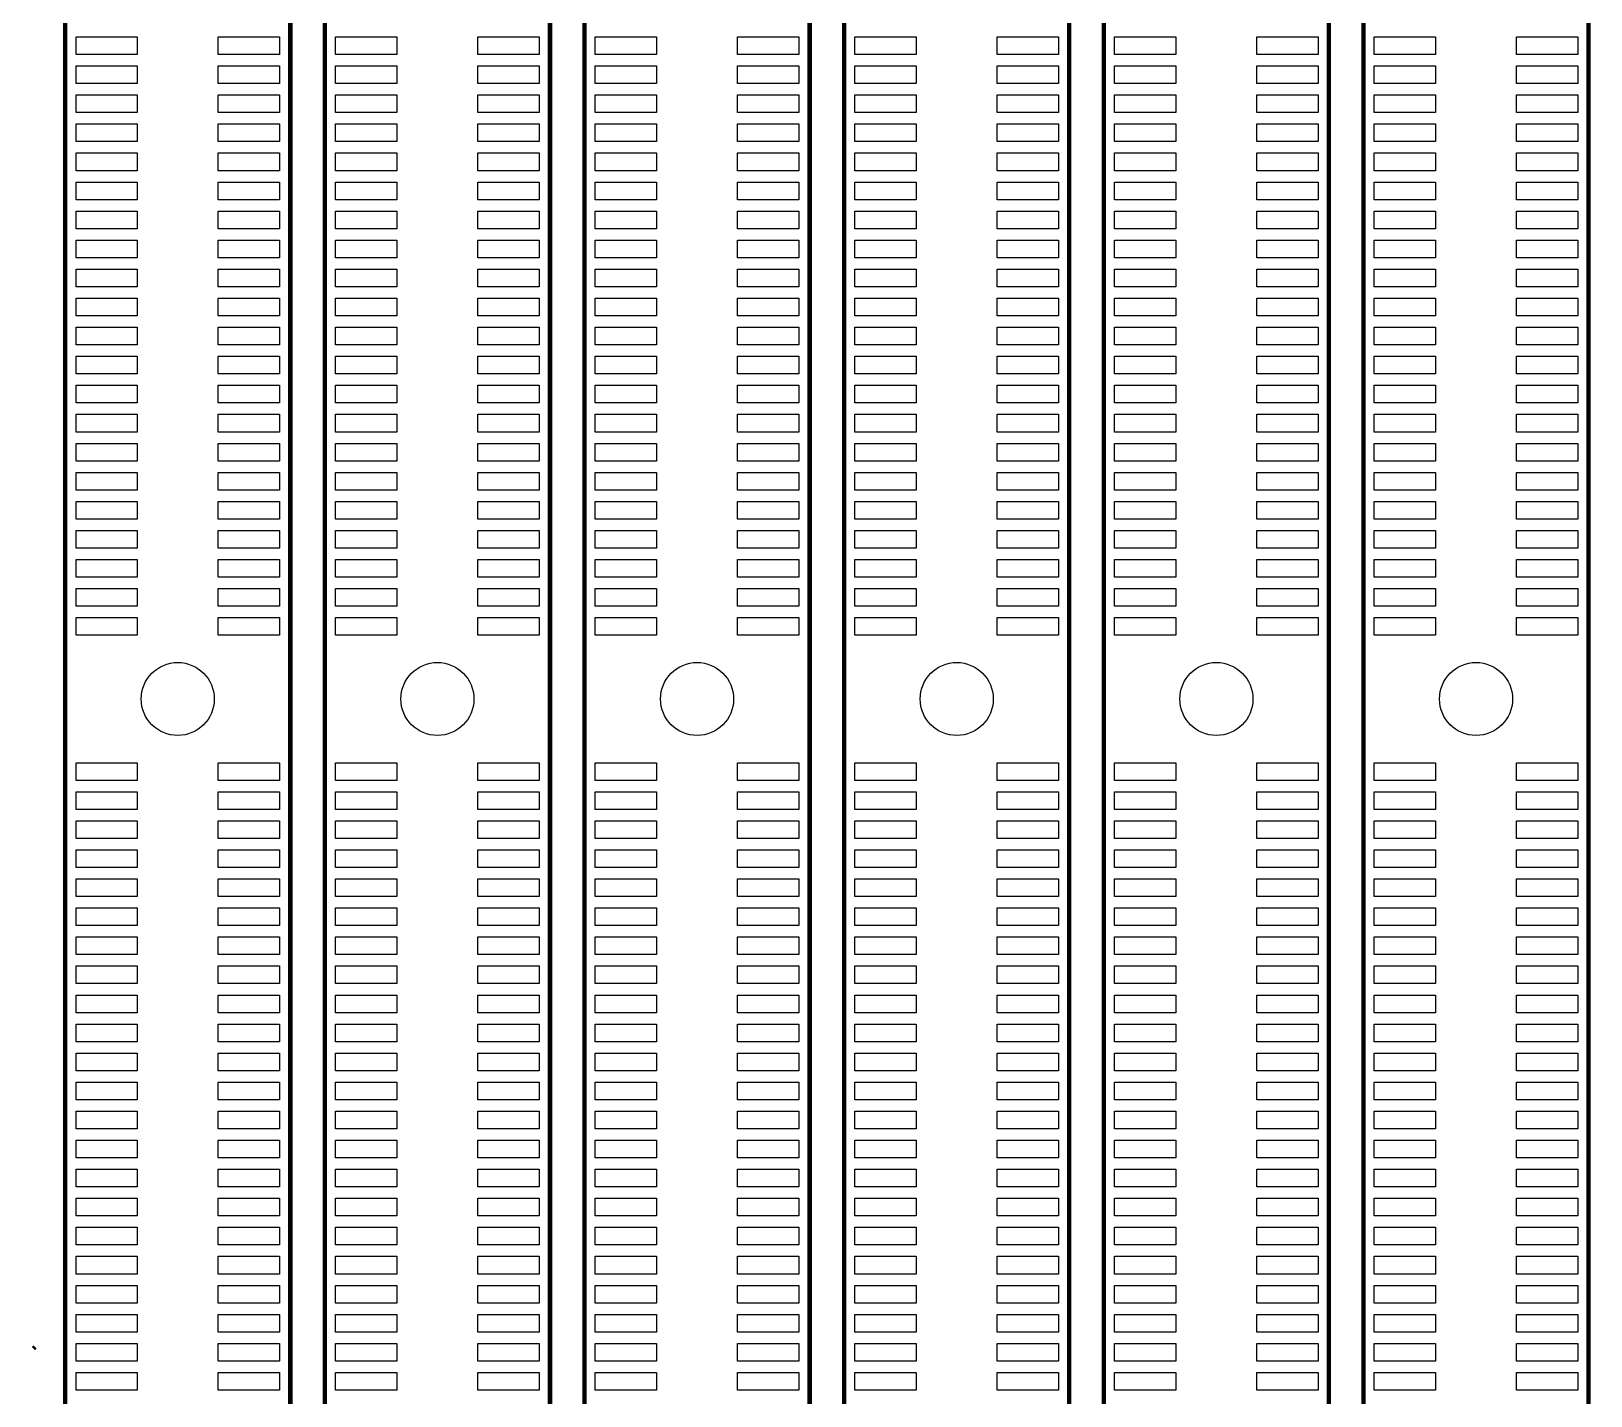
# Model space of a CAD drawing. Extents: x 0 to 344, y -1 to 330.
# Drawn here: x 73.1 to 126.8, y 203.4 to 250.4 of the extents above; entities that cross this region are included whole.
import ezdxf

# ---------------------------------------------------------------- set-up
doc = ezdxf.new("R2010")
doc.units = 0
for name, color, linetype in [('BOARD_GEOMETRY_SILKSCREEN_TOP', 1, 'CONTINUOUS'), ('PACKAGE_GEOMETRY_SILKSCREEN_TOP', 3, 'CONTINUOUS'), ('PIN_TOP', 4, 'CONTINUOUS')]:
    doc.layers.add(name, color=color, linetype=linetype)

msp = doc.modelspace()

# ---------------------------------------------------------------- linework, layer by layer
at = {"layer": 'BOARD_GEOMETRY_SILKSCREEN_TOP', "const_width": 0.1524}
msp.add_lwpolyline([(73.2536, 205.067408), (73.19518, 205.008988)], dxfattribs=at)
at = {"layer": 'PACKAGE_GEOMETRY_SILKSCREEN_TOP', "const_width": 0.1524}
for points in [[(74.330052, 321.878198), (74.290682, 321.878198), (74.290682, 156.878274)], [(83.23072, 156.878274), (90.980768, 156.878274), (90.980768, 321.878198), (86.811104, 321.878198)], [(92.200984, 321.878198), (92.170758, 321.878198), (92.170758, 156.878274)], [(126.74092, 165.243002), (126.74092, 321.878198), (118.990872, 321.878198), (118.990872, 317.655194)], [(101.110796, 317.92545), (101.110796, 156.878274)], [(74.290682, 156.878274), (82.04073, 156.878274), (82.04073, 317.416688)], [(101.110796, 156.878274), (108.860844, 156.878274), (108.860844, 314.745624)], [(110.050834, 315.127132), (110.050834, 156.878274)], [(83.23072, 313.060334), (83.23072, 156.878274)], [(92.170758, 156.878274), (99.920806, 156.878274), (99.920806, 313.42584)], [(117.800882, 165.314884), (117.800882, 313.203336)], [(118.990872, 313.251088), (118.990872, 165.322758)]]:
    msp.add_lwpolyline(points, dxfattribs=at)
at = {"layer": 'PIN_TOP'}
for points in [[(76.769976, 249.573542), (74.661776, 249.573542), (74.661776, 250.183142), (76.769976, 250.183142)], [(81.66989, 249.573542), (79.56169, 249.573542), (79.56169, 250.183142), (81.66989, 250.183142)], [(85.710014, 249.573542), (83.601814, 249.573542), (83.601814, 250.183142), (85.710014, 250.183142)], [(90.609928, 249.573542), (88.501728, 249.573542), (88.501728, 250.183142), (90.609928, 250.183142)], [(94.650052, 249.573542), (92.541852, 249.573542), (92.541852, 250.183142), (94.650052, 250.183142)], [(99.549966, 249.573542), (97.441766, 249.573542), (97.441766, 250.183142), (99.549966, 250.183142)], [(103.59009, 249.573542), (101.48189, 249.573542), (101.48189, 250.183142), (103.59009, 250.183142)], [(108.490004, 249.573542), (106.381804, 249.573542), (106.381804, 250.183142), (108.490004, 250.183142)], [(112.530128, 249.573542), (110.421928, 249.573542), (110.421928, 250.183142), (112.530128, 250.183142)], [(117.430042, 249.573542), (115.321842, 249.573542), (115.321842, 250.183142), (117.430042, 250.183142)], [(121.470166, 249.573542), (119.361966, 249.573542), (119.361966, 250.183142), (121.470166, 250.183142)], [(126.37008, 249.573542), (124.26188, 249.573542), (124.26188, 250.183142), (126.37008, 250.183142)], [(76.769976, 248.573544), (74.661776, 248.573544), (74.661776, 249.183144), (76.769976, 249.183144)], [(81.66989, 248.573544), (79.56169, 248.573544), (79.56169, 249.183144), (81.66989, 249.183144)], [(85.710014, 248.573544), (83.601814, 248.573544), (83.601814, 249.183144), (85.710014, 249.183144)], [(90.609928, 248.573544), (88.501728, 248.573544), (88.501728, 249.183144), (90.609928, 249.183144)], [(94.650052, 248.573544), (92.541852, 248.573544), (92.541852, 249.183144), (94.650052, 249.183144)], [(99.549966, 248.573544), (97.441766, 248.573544), (97.441766, 249.183144), (99.549966, 249.183144)], [(103.59009, 248.573544), (101.48189, 248.573544), (101.48189, 249.183144), (103.59009, 249.183144)], [(108.490004, 248.573544), (106.381804, 248.573544), (106.381804, 249.183144), (108.490004, 249.183144)], [(112.530128, 248.573544), (110.421928, 248.573544), (110.421928, 249.183144), (112.530128, 249.183144)], [(117.430042, 248.573544), (115.321842, 248.573544), (115.321842, 249.183144), (117.430042, 249.183144)], [(121.470166, 248.573544), (119.361966, 248.573544), (119.361966, 249.183144), (121.470166, 249.183144)], [(126.37008, 248.573544), (124.26188, 248.573544), (124.26188, 249.183144), (126.37008, 249.183144)], [(76.769976, 247.573546), (74.661776, 247.573546), (74.661776, 248.183146), (76.769976, 248.183146)], [(81.66989, 247.573546), (79.56169, 247.573546), (79.56169, 248.183146), (81.66989, 248.183146)], [(85.710014, 247.573546), (83.601814, 247.573546), (83.601814, 248.183146), (85.710014, 248.183146)], [(90.609928, 247.573546), (88.501728, 247.573546), (88.501728, 248.183146), (90.609928, 248.183146)], [(94.650052, 247.573546), (92.541852, 247.573546), (92.541852, 248.183146), (94.650052, 248.183146)], [(99.549966, 247.573546), (97.441766, 247.573546), (97.441766, 248.183146), (99.549966, 248.183146)], [(103.59009, 247.573546), (101.48189, 247.573546), (101.48189, 248.183146), (103.59009, 248.183146)], [(108.490004, 247.573546), (106.381804, 247.573546), (106.381804, 248.183146), (108.490004, 248.183146)], [(112.530128, 247.573546), (110.421928, 247.573546), (110.421928, 248.183146), (112.530128, 248.183146)], [(117.430042, 247.573546), (115.321842, 247.573546), (115.321842, 248.183146), (117.430042, 248.183146)], [(121.470166, 247.573546), (119.361966, 247.573546), (119.361966, 248.183146), (121.470166, 248.183146)], [(126.37008, 247.573546), (124.26188, 247.573546), (124.26188, 248.183146), (126.37008, 248.183146)], [(76.769976, 246.573548), (74.661776, 246.573548), (74.661776, 247.183148), (76.769976, 247.183148)], [(81.66989, 246.573548), (79.56169, 246.573548), (79.56169, 247.183148), (81.66989, 247.183148)], [(85.710014, 246.573548), (83.601814, 246.573548), (83.601814, 247.183148), (85.710014, 247.183148)], [(90.609928, 246.573548), (88.501728, 246.573548), (88.501728, 247.183148), (90.609928, 247.183148)], [(94.650052, 246.573548), (92.541852, 246.573548), (92.541852, 247.183148), (94.650052, 247.183148)], [(99.549966, 246.573548), (97.441766, 246.573548), (97.441766, 247.183148), (99.549966, 247.183148)], [(103.59009, 246.573548), (101.48189, 246.573548), (101.48189, 247.183148), (103.59009, 247.183148)], [(108.490004, 246.573548), (106.381804, 246.573548), (106.381804, 247.183148), (108.490004, 247.183148)], [(112.530128, 246.573548), (110.421928, 246.573548), (110.421928, 247.183148), (112.530128, 247.183148)], [(117.430042, 246.573548), (115.321842, 246.573548), (115.321842, 247.183148), (117.430042, 247.183148)], [(121.470166, 246.573548), (119.361966, 246.573548), (119.361966, 247.183148), (121.470166, 247.183148)], [(126.37008, 246.573548), (124.26188, 246.573548), (124.26188, 247.183148), (126.37008, 247.183148)], [(76.769976, 245.57355), (74.661776, 245.57355), (74.661776, 246.18315), (76.769976, 246.18315)], [(81.66989, 245.57355), (79.56169, 245.57355), (79.56169, 246.18315), (81.66989, 246.18315)], [(85.710014, 245.57355), (83.601814, 245.57355), (83.601814, 246.18315), (85.710014, 246.18315)], [(90.609928, 245.57355), (88.501728, 245.57355), (88.501728, 246.18315), (90.609928, 246.18315)], [(94.650052, 245.57355), (92.541852, 245.57355), (92.541852, 246.18315), (94.650052, 246.18315)], [(99.549966, 245.57355), (97.441766, 245.57355), (97.441766, 246.18315), (99.549966, 246.18315)], [(103.59009, 245.57355), (101.48189, 245.57355), (101.48189, 246.18315), (103.59009, 246.18315)], [(108.490004, 245.57355), (106.381804, 245.57355), (106.381804, 246.18315), (108.490004, 246.18315)], [(112.530128, 245.57355), (110.421928, 245.57355), (110.421928, 246.18315), (112.530128, 246.18315)], [(117.430042, 245.57355), (115.321842, 245.57355), (115.321842, 246.18315), (117.430042, 246.18315)], [(121.470166, 245.57355), (119.361966, 245.57355), (119.361966, 246.18315), (121.470166, 246.18315)], [(126.37008, 245.57355), (124.26188, 245.57355), (124.26188, 246.18315), (126.37008, 246.18315)], [(76.769976, 244.573298), (74.661776, 244.573298), (74.661776, 245.182898), (76.769976, 245.182898)], [(81.66989, 244.573298), (79.56169, 244.573298), (79.56169, 245.182898), (81.66989, 245.182898)], [(85.710014, 244.573298), (83.601814, 244.573298), (83.601814, 245.182898), (85.710014, 245.182898)], [(90.609928, 244.573298), (88.501728, 244.573298), (88.501728, 245.182898), (90.609928, 245.182898)], [(94.650052, 244.573298), (92.541852, 244.573298), (92.541852, 245.182898), (94.650052, 245.182898)], [(99.549966, 244.573298), (97.441766, 244.573298), (97.441766, 245.182898), (99.549966, 245.182898)], [(103.59009, 244.573298), (101.48189, 244.573298), (101.48189, 245.182898), (103.59009, 245.182898)], [(108.490004, 244.573298), (106.381804, 244.573298), (106.381804, 245.182898), (108.490004, 245.182898)], [(112.530128, 244.573298), (110.421928, 244.573298), (110.421928, 245.182898), (112.530128, 245.182898)], [(117.430042, 244.573298), (115.321842, 244.573298), (115.321842, 245.182898), (117.430042, 245.182898)], [(121.470166, 244.573298), (119.361966, 244.573298), (119.361966, 245.182898), (121.470166, 245.182898)], [(126.37008, 244.573298), (124.26188, 244.573298), (124.26188, 245.182898), (126.37008, 245.182898)], [(76.769976, 243.5733), (74.661776, 243.5733), (74.661776, 244.1829), (76.769976, 244.1829)], [(81.66989, 243.5733), (79.56169, 243.5733), (79.56169, 244.1829), (81.66989, 244.1829)], [(85.710014, 243.5733), (83.601814, 243.5733), (83.601814, 244.1829), (85.710014, 244.1829)], [(90.609928, 243.5733), (88.501728, 243.5733), (88.501728, 244.1829), (90.609928, 244.1829)], [(94.650052, 243.5733), (92.541852, 243.5733), (92.541852, 244.1829), (94.650052, 244.1829)], [(99.549966, 243.5733), (97.441766, 243.5733), (97.441766, 244.1829), (99.549966, 244.1829)], [(103.59009, 243.5733), (101.48189, 243.5733), (101.48189, 244.1829), (103.59009, 244.1829)], [(108.490004, 243.5733), (106.381804, 243.5733), (106.381804, 244.1829), (108.490004, 244.1829)], [(112.530128, 243.5733), (110.421928, 243.5733), (110.421928, 244.1829), (112.530128, 244.1829)], [(117.430042, 243.5733), (115.321842, 243.5733), (115.321842, 244.1829), (117.430042, 244.1829)], [(121.470166, 243.5733), (119.361966, 243.5733), (119.361966, 244.1829), (121.470166, 244.1829)], [(126.37008, 243.5733), (124.26188, 243.5733), (124.26188, 244.1829), (126.37008, 244.1829)], [(76.769976, 242.573302), (74.661776, 242.573302), (74.661776, 243.182902), (76.769976, 243.182902)], [(81.66989, 242.573302), (79.56169, 242.573302), (79.56169, 243.182902), (81.66989, 243.182902)], [(85.710014, 242.573302), (83.601814, 242.573302), (83.601814, 243.182902), (85.710014, 243.182902)], [(90.609928, 242.573302), (88.501728, 242.573302), (88.501728, 243.182902), (90.609928, 243.182902)], [(94.650052, 242.573302), (92.541852, 242.573302), (92.541852, 243.182902), (94.650052, 243.182902)], [(99.549966, 242.573302), (97.441766, 242.573302), (97.441766, 243.182902), (99.549966, 243.182902)], [(103.59009, 242.573302), (101.48189, 242.573302), (101.48189, 243.182902), (103.59009, 243.182902)], [(108.490004, 242.573302), (106.381804, 242.573302), (106.381804, 243.182902), (108.490004, 243.182902)], [(112.530128, 242.573302), (110.421928, 242.573302), (110.421928, 243.182902), (112.530128, 243.182902)], [(117.430042, 242.573302), (115.321842, 242.573302), (115.321842, 243.182902), (117.430042, 243.182902)], [(121.470166, 242.573302), (119.361966, 242.573302), (119.361966, 243.182902), (121.470166, 243.182902)], [(126.37008, 242.573302), (124.26188, 242.573302), (124.26188, 243.182902), (126.37008, 243.182902)], [(76.769976, 241.573304), (74.661776, 241.573304), (74.661776, 242.182904), (76.769976, 242.182904)], [(81.66989, 241.573304), (79.56169, 241.573304), (79.56169, 242.182904), (81.66989, 242.182904)], [(85.710014, 241.573304), (83.601814, 241.573304), (83.601814, 242.182904), (85.710014, 242.182904)], [(90.609928, 241.573304), (88.501728, 241.573304), (88.501728, 242.182904), (90.609928, 242.182904)], [(94.650052, 241.573304), (92.541852, 241.573304), (92.541852, 242.182904), (94.650052, 242.182904)], [(99.549966, 241.573304), (97.441766, 241.573304), (97.441766, 242.182904), (99.549966, 242.182904)], [(103.59009, 241.573304), (101.48189, 241.573304), (101.48189, 242.182904), (103.59009, 242.182904)], [(108.490004, 241.573304), (106.381804, 241.573304), (106.381804, 242.182904), (108.490004, 242.182904)], [(112.530128, 241.573304), (110.421928, 241.573304), (110.421928, 242.182904), (112.530128, 242.182904)], [(117.430042, 241.573304), (115.321842, 241.573304), (115.321842, 242.182904), (117.430042, 242.182904)], [(121.470166, 241.573304), (119.361966, 241.573304), (119.361966, 242.182904), (121.470166, 242.182904)], [(126.37008, 241.573304), (124.26188, 241.573304), (124.26188, 242.182904), (126.37008, 242.182904)], [(76.769976, 240.573306), (74.661776, 240.573306), (74.661776, 241.182906), (76.769976, 241.182906)], [(81.66989, 240.573306), (79.56169, 240.573306), (79.56169, 241.182906), (81.66989, 241.182906)], [(85.710014, 240.573306), (83.601814, 240.573306), (83.601814, 241.182906), (85.710014, 241.182906)], [(90.609928, 240.573306), (88.501728, 240.573306), (88.501728, 241.182906), (90.609928, 241.182906)], [(94.650052, 240.573306), (92.541852, 240.573306), (92.541852, 241.182906), (94.650052, 241.182906)], [(99.549966, 240.573306), (97.441766, 240.573306), (97.441766, 241.182906), (99.549966, 241.182906)], [(103.59009, 240.573306), (101.48189, 240.573306), (101.48189, 241.182906), (103.59009, 241.182906)], [(108.490004, 240.573306), (106.381804, 240.573306), (106.381804, 241.182906), (108.490004, 241.182906)], [(112.530128, 240.573306), (110.421928, 240.573306), (110.421928, 241.182906), (112.530128, 241.182906)], [(117.430042, 240.573306), (115.321842, 240.573306), (115.321842, 241.182906), (117.430042, 241.182906)], [(121.470166, 240.573306), (119.361966, 240.573306), (119.361966, 241.182906), (121.470166, 241.182906)], [(126.37008, 240.573306), (124.26188, 240.573306), (124.26188, 241.182906), (126.37008, 241.182906)], [(76.769976, 239.573308), (74.661776, 239.573308), (74.661776, 240.182908), (76.769976, 240.182908)], [(81.66989, 239.573308), (79.56169, 239.573308), (79.56169, 240.182908), (81.66989, 240.182908)], [(85.710014, 239.573308), (83.601814, 239.573308), (83.601814, 240.182908), (85.710014, 240.182908)], [(90.609928, 239.573308), (88.501728, 239.573308), (88.501728, 240.182908), (90.609928, 240.182908)], [(94.650052, 239.573308), (92.541852, 239.573308), (92.541852, 240.182908), (94.650052, 240.182908)], [(99.549966, 239.573308), (97.441766, 239.573308), (97.441766, 240.182908), (99.549966, 240.182908)], [(103.59009, 239.573308), (101.48189, 239.573308), (101.48189, 240.182908), (103.59009, 240.182908)], [(108.490004, 239.573308), (106.381804, 239.573308), (106.381804, 240.182908), (108.490004, 240.182908)], [(112.530128, 239.573308), (110.421928, 239.573308), (110.421928, 240.182908), (112.530128, 240.182908)], [(117.430042, 239.573308), (115.321842, 239.573308), (115.321842, 240.182908), (117.430042, 240.182908)], [(121.470166, 239.573308), (119.361966, 239.573308), (119.361966, 240.182908), (121.470166, 240.182908)], [(126.37008, 239.573308), (124.26188, 239.573308), (124.26188, 240.182908), (126.37008, 240.182908)], [(76.769976, 238.57331), (74.661776, 238.57331), (74.661776, 239.18291), (76.769976, 239.18291)], [(81.66989, 238.57331), (79.56169, 238.57331), (79.56169, 239.18291), (81.66989, 239.18291)], [(85.710014, 238.57331), (83.601814, 238.57331), (83.601814, 239.18291), (85.710014, 239.18291)], [(90.609928, 238.57331), (88.501728, 238.57331), (88.501728, 239.18291), (90.609928, 239.18291)], [(94.650052, 238.57331), (92.541852, 238.57331), (92.541852, 239.18291), (94.650052, 239.18291)], [(99.549966, 238.57331), (97.441766, 238.57331), (97.441766, 239.18291), (99.549966, 239.18291)], [(103.59009, 238.57331), (101.48189, 238.57331), (101.48189, 239.18291), (103.59009, 239.18291)], [(108.490004, 238.57331), (106.381804, 238.57331), (106.381804, 239.18291), (108.490004, 239.18291)], [(112.530128, 238.57331), (110.421928, 238.57331), (110.421928, 239.18291), (112.530128, 239.18291)], [(117.430042, 238.57331), (115.321842, 238.57331), (115.321842, 239.18291), (117.430042, 239.18291)], [(121.470166, 238.57331), (119.361966, 238.57331), (119.361966, 239.18291), (121.470166, 239.18291)], [(126.37008, 238.57331), (124.26188, 238.57331), (124.26188, 239.18291), (126.37008, 239.18291)], [(76.769976, 237.573312), (74.661776, 237.573312), (74.661776, 238.182912), (76.769976, 238.182912)], [(81.66989, 237.573312), (79.56169, 237.573312), (79.56169, 238.182912), (81.66989, 238.182912)], [(85.710014, 237.573312), (83.601814, 237.573312), (83.601814, 238.182912), (85.710014, 238.182912)], [(90.609928, 237.573312), (88.501728, 237.573312), (88.501728, 238.182912), (90.609928, 238.182912)], [(94.650052, 237.573312), (92.541852, 237.573312), (92.541852, 238.182912), (94.650052, 238.182912)], [(99.549966, 237.573312), (97.441766, 237.573312), (97.441766, 238.182912), (99.549966, 238.182912)], [(103.59009, 237.573312), (101.48189, 237.573312), (101.48189, 238.182912), (103.59009, 238.182912)], [(108.490004, 237.573312), (106.381804, 237.573312), (106.381804, 238.182912), (108.490004, 238.182912)], [(112.530128, 237.573312), (110.421928, 237.573312), (110.421928, 238.182912), (112.530128, 238.182912)], [(117.430042, 237.573312), (115.321842, 237.573312), (115.321842, 238.182912), (117.430042, 238.182912)], [(121.470166, 237.573312), (119.361966, 237.573312), (119.361966, 238.182912), (121.470166, 238.182912)], [(126.37008, 237.573312), (124.26188, 237.573312), (124.26188, 238.182912), (126.37008, 238.182912)], [(76.769976, 236.573314), (74.661776, 236.573314), (74.661776, 237.182914), (76.769976, 237.182914)], [(81.66989, 236.573314), (79.56169, 236.573314), (79.56169, 237.182914), (81.66989, 237.182914)], [(85.710014, 236.573314), (83.601814, 236.573314), (83.601814, 237.182914), (85.710014, 237.182914)], [(90.609928, 236.573314), (88.501728, 236.573314), (88.501728, 237.182914), (90.609928, 237.182914)], [(94.650052, 236.573314), (92.541852, 236.573314), (92.541852, 237.182914), (94.650052, 237.182914)], [(99.549966, 236.573314), (97.441766, 236.573314), (97.441766, 237.182914), (99.549966, 237.182914)], [(103.59009, 236.573314), (101.48189, 236.573314), (101.48189, 237.182914), (103.59009, 237.182914)], [(108.490004, 236.573314), (106.381804, 236.573314), (106.381804, 237.182914), (108.490004, 237.182914)], [(112.530128, 236.573314), (110.421928, 236.573314), (110.421928, 237.182914), (112.530128, 237.182914)], [(117.430042, 236.573314), (115.321842, 236.573314), (115.321842, 237.182914), (117.430042, 237.182914)], [(121.470166, 236.573314), (119.361966, 236.573314), (119.361966, 237.182914), (121.470166, 237.182914)], [(126.37008, 236.573314), (124.26188, 236.573314), (124.26188, 237.182914), (126.37008, 237.182914)], [(76.769976, 235.573316), (74.661776, 235.573316), (74.661776, 236.182916), (76.769976, 236.182916)], [(81.66989, 235.573316), (79.56169, 235.573316), (79.56169, 236.182916), (81.66989, 236.182916)], [(85.710014, 235.573316), (83.601814, 235.573316), (83.601814, 236.182916), (85.710014, 236.182916)], [(90.609928, 235.573316), (88.501728, 235.573316), (88.501728, 236.182916), (90.609928, 236.182916)], [(94.650052, 235.573316), (92.541852, 235.573316), (92.541852, 236.182916), (94.650052, 236.182916)], [(99.549966, 235.573316), (97.441766, 235.573316), (97.441766, 236.182916), (99.549966, 236.182916)], [(103.59009, 235.573316), (101.48189, 235.573316), (101.48189, 236.182916), (103.59009, 236.182916)], [(108.490004, 235.573316), (106.381804, 235.573316), (106.381804, 236.182916), (108.490004, 236.182916)], [(112.530128, 235.573316), (110.421928, 235.573316), (110.421928, 236.182916), (112.530128, 236.182916)], [(117.430042, 235.573316), (115.321842, 235.573316), (115.321842, 236.182916), (117.430042, 236.182916)], [(121.470166, 235.573316), (119.361966, 235.573316), (119.361966, 236.182916), (121.470166, 236.182916)], [(126.37008, 235.573316), (124.26188, 235.573316), (124.26188, 236.182916), (126.37008, 236.182916)], [(76.769976, 234.573318), (74.661776, 234.573318), (74.661776, 235.182918), (76.769976, 235.182918)], [(81.66989, 234.573318), (79.56169, 234.573318), (79.56169, 235.182918), (81.66989, 235.182918)], [(85.710014, 234.573318), (83.601814, 234.573318), (83.601814, 235.182918), (85.710014, 235.182918)], [(90.609928, 234.573318), (88.501728, 234.573318), (88.501728, 235.182918), (90.609928, 235.182918)], [(94.650052, 234.573318), (92.541852, 234.573318), (92.541852, 235.182918), (94.650052, 235.182918)], [(99.549966, 234.573318), (97.441766, 234.573318), (97.441766, 235.182918), (99.549966, 235.182918)], [(103.59009, 234.573318), (101.48189, 234.573318), (101.48189, 235.182918), (103.59009, 235.182918)], [(108.490004, 234.573318), (106.381804, 234.573318), (106.381804, 235.182918), (108.490004, 235.182918)], [(112.530128, 234.573318), (110.421928, 234.573318), (110.421928, 235.182918), (112.530128, 235.182918)], [(117.430042, 234.573318), (115.321842, 234.573318), (115.321842, 235.182918), (117.430042, 235.182918)], [(121.470166, 234.573318), (119.361966, 234.573318), (119.361966, 235.182918), (121.470166, 235.182918)], [(126.37008, 234.573318), (124.26188, 234.573318), (124.26188, 235.182918), (126.37008, 235.182918)], [(76.769976, 233.57332), (74.661776, 233.57332), (74.661776, 234.18292), (76.769976, 234.18292)], [(81.66989, 233.57332), (79.56169, 233.57332), (79.56169, 234.18292), (81.66989, 234.18292)], [(85.710014, 233.57332), (83.601814, 233.57332), (83.601814, 234.18292), (85.710014, 234.18292)], [(90.609928, 233.57332), (88.501728, 233.57332), (88.501728, 234.18292), (90.609928, 234.18292)], [(94.650052, 233.57332), (92.541852, 233.57332), (92.541852, 234.18292), (94.650052, 234.18292)], [(99.549966, 233.57332), (97.441766, 233.57332), (97.441766, 234.18292), (99.549966, 234.18292)], [(103.59009, 233.57332), (101.48189, 233.57332), (101.48189, 234.18292), (103.59009, 234.18292)], [(108.490004, 233.57332), (106.381804, 233.57332), (106.381804, 234.18292), (108.490004, 234.18292)], [(112.530128, 233.57332), (110.421928, 233.57332), (110.421928, 234.18292), (112.530128, 234.18292)], [(117.430042, 233.57332), (115.321842, 233.57332), (115.321842, 234.18292), (117.430042, 234.18292)], [(121.470166, 233.57332), (119.361966, 233.57332), (119.361966, 234.18292), (121.470166, 234.18292)], [(126.37008, 233.57332), (124.26188, 233.57332), (124.26188, 234.18292), (126.37008, 234.18292)], [(76.769976, 232.573322), (74.661776, 232.573322), (74.661776, 233.182922), (76.769976, 233.182922)], [(81.66989, 232.573322), (79.56169, 232.573322), (79.56169, 233.182922), (81.66989, 233.182922)], [(85.710014, 232.573322), (83.601814, 232.573322), (83.601814, 233.182922), (85.710014, 233.182922)], [(90.609928, 232.573322), (88.501728, 232.573322), (88.501728, 233.182922), (90.609928, 233.182922)], [(94.650052, 232.573322), (92.541852, 232.573322), (92.541852, 233.182922), (94.650052, 233.182922)], [(99.549966, 232.573322), (97.441766, 232.573322), (97.441766, 233.182922), (99.549966, 233.182922)], [(103.59009, 232.573322), (101.48189, 232.573322), (101.48189, 233.182922), (103.59009, 233.182922)], [(108.490004, 232.573322), (106.381804, 232.573322), (106.381804, 233.182922), (108.490004, 233.182922)], [(112.530128, 232.573322), (110.421928, 232.573322), (110.421928, 233.182922), (112.530128, 233.182922)], [(117.430042, 232.573322), (115.321842, 232.573322), (115.321842, 233.182922), (117.430042, 233.182922)], [(121.470166, 232.573322), (119.361966, 232.573322), (119.361966, 233.182922), (121.470166, 233.182922)], [(126.37008, 232.573322), (124.26188, 232.573322), (124.26188, 233.182922), (126.37008, 233.182922)], [(76.769976, 231.573324), (74.661776, 231.573324), (74.661776, 232.182924), (76.769976, 232.182924)], [(81.66989, 231.573324), (79.56169, 231.573324), (79.56169, 232.182924), (81.66989, 232.182924)], [(85.710014, 231.573324), (83.601814, 231.573324), (83.601814, 232.182924), (85.710014, 232.182924)], [(90.609928, 231.573324), (88.501728, 231.573324), (88.501728, 232.182924), (90.609928, 232.182924)], [(94.650052, 231.573324), (92.541852, 231.573324), (92.541852, 232.182924), (94.650052, 232.182924)], [(99.549966, 231.573324), (97.441766, 231.573324), (97.441766, 232.182924), (99.549966, 232.182924)], [(103.59009, 231.573324), (101.48189, 231.573324), (101.48189, 232.182924), (103.59009, 232.182924)], [(108.490004, 231.573324), (106.381804, 231.573324), (106.381804, 232.182924), (108.490004, 232.182924)], [(112.530128, 231.573324), (110.421928, 231.573324), (110.421928, 232.182924), (112.530128, 232.182924)], [(117.430042, 231.573324), (115.321842, 231.573324), (115.321842, 232.182924), (117.430042, 232.182924)], [(121.470166, 231.573324), (119.361966, 231.573324), (119.361966, 232.182924), (121.470166, 232.182924)], [(126.37008, 231.573324), (124.26188, 231.573324), (124.26188, 232.182924), (126.37008, 232.182924)], [(76.769976, 230.573326), (74.661776, 230.573326), (74.661776, 231.182926), (76.769976, 231.182926)], [(81.66989, 230.573326), (79.56169, 230.573326), (79.56169, 231.182926), (81.66989, 231.182926)], [(85.710014, 230.573326), (83.601814, 230.573326), (83.601814, 231.182926), (85.710014, 231.182926)], [(90.609928, 230.573326), (88.501728, 230.573326), (88.501728, 231.182926), (90.609928, 231.182926)], [(94.650052, 230.573326), (92.541852, 230.573326), (92.541852, 231.182926), (94.650052, 231.182926)], [(99.549966, 230.573326), (97.441766, 230.573326), (97.441766, 231.182926), (99.549966, 231.182926)], [(103.59009, 230.573326), (101.48189, 230.573326), (101.48189, 231.182926), (103.59009, 231.182926)], [(108.490004, 230.573326), (106.381804, 230.573326), (106.381804, 231.182926), (108.490004, 231.182926)], [(112.530128, 230.573326), (110.421928, 230.573326), (110.421928, 231.182926), (112.530128, 231.182926)], [(117.430042, 230.573326), (115.321842, 230.573326), (115.321842, 231.182926), (117.430042, 231.182926)], [(121.470166, 230.573326), (119.361966, 230.573326), (119.361966, 231.182926), (121.470166, 231.182926)], [(126.37008, 230.573326), (124.26188, 230.573326), (124.26188, 231.182926), (126.37008, 231.182926)], [(76.769976, 229.573328), (74.661776, 229.573328), (74.661776, 230.182928), (76.769976, 230.182928)], [(81.66989, 229.573328), (79.56169, 229.573328), (79.56169, 230.182928), (81.66989, 230.182928)], [(85.710014, 229.573328), (83.601814, 229.573328), (83.601814, 230.182928), (85.710014, 230.182928)], [(90.609928, 229.573328), (88.501728, 229.573328), (88.501728, 230.182928), (90.609928, 230.182928)], [(94.650052, 229.573328), (92.541852, 229.573328), (92.541852, 230.182928), (94.650052, 230.182928)], [(99.549966, 229.573328), (97.441766, 229.573328), (97.441766, 230.182928), (99.549966, 230.182928)], [(103.59009, 229.573328), (101.48189, 229.573328), (101.48189, 230.182928), (103.59009, 230.182928)], [(108.490004, 229.573328), (106.381804, 229.573328), (106.381804, 230.182928), (108.490004, 230.182928)], [(112.530128, 229.573328), (110.421928, 229.573328), (110.421928, 230.182928), (112.530128, 230.182928)], [(117.430042, 229.573328), (115.321842, 229.573328), (115.321842, 230.182928), (117.430042, 230.182928)], [(121.470166, 229.573328), (119.361966, 229.573328), (119.361966, 230.182928), (121.470166, 230.182928)], [(126.37008, 229.573328), (124.26188, 229.573328), (124.26188, 230.182928), (126.37008, 230.182928)], [(76.769976, 224.573338), (74.661776, 224.573338), (74.661776, 225.182938), (76.769976, 225.182938)], [(81.66989, 224.573338), (79.56169, 224.573338), (79.56169, 225.182938), (81.66989, 225.182938)], [(85.710014, 224.573338), (83.601814, 224.573338), (83.601814, 225.182938), (85.710014, 225.182938)], [(90.609928, 224.573338), (88.501728, 224.573338), (88.501728, 225.182938), (90.609928, 225.182938)], [(94.650052, 224.573338), (92.541852, 224.573338), (92.541852, 225.182938), (94.650052, 225.182938)], [(99.549966, 224.573338), (97.441766, 224.573338), (97.441766, 225.182938), (99.549966, 225.182938)], [(103.59009, 224.573338), (101.48189, 224.573338), (101.48189, 225.182938), (103.59009, 225.182938)], [(108.490004, 224.573338), (106.381804, 224.573338), (106.381804, 225.182938), (108.490004, 225.182938)], [(112.530128, 224.573338), (110.421928, 224.573338), (110.421928, 225.182938), (112.530128, 225.182938)], [(117.430042, 224.573338), (115.321842, 224.573338), (115.321842, 225.182938), (117.430042, 225.182938)], [(121.470166, 224.573338), (119.361966, 224.573338), (119.361966, 225.182938), (121.470166, 225.182938)], [(126.37008, 224.573338), (124.26188, 224.573338), (124.26188, 225.182938), (126.37008, 225.182938)], [(76.769976, 223.57334), (74.661776, 223.57334), (74.661776, 224.18294), (76.769976, 224.18294)], [(81.66989, 223.57334), (79.56169, 223.57334), (79.56169, 224.18294), (81.66989, 224.18294)], [(85.710014, 223.57334), (83.601814, 223.57334), (83.601814, 224.18294), (85.710014, 224.18294)], [(90.609928, 223.57334), (88.501728, 223.57334), (88.501728, 224.18294), (90.609928, 224.18294)], [(94.650052, 223.57334), (92.541852, 223.57334), (92.541852, 224.18294), (94.650052, 224.18294)], [(99.549966, 223.57334), (97.441766, 223.57334), (97.441766, 224.18294), (99.549966, 224.18294)], [(103.59009, 223.57334), (101.48189, 223.57334), (101.48189, 224.18294), (103.59009, 224.18294)], [(108.490004, 223.57334), (106.381804, 223.57334), (106.381804, 224.18294), (108.490004, 224.18294)], [(112.530128, 223.57334), (110.421928, 223.57334), (110.421928, 224.18294), (112.530128, 224.18294)], [(117.430042, 223.57334), (115.321842, 223.57334), (115.321842, 224.18294), (117.430042, 224.18294)], [(121.470166, 223.57334), (119.361966, 223.57334), (119.361966, 224.18294), (121.470166, 224.18294)], [(126.37008, 223.57334), (124.26188, 223.57334), (124.26188, 224.18294), (126.37008, 224.18294)], [(76.769976, 222.573342), (74.661776, 222.573342), (74.661776, 223.182942), (76.769976, 223.182942)], [(81.66989, 222.573342), (79.56169, 222.573342), (79.56169, 223.182942), (81.66989, 223.182942)], [(85.710014, 222.573342), (83.601814, 222.573342), (83.601814, 223.182942), (85.710014, 223.182942)], [(90.609928, 222.573342), (88.501728, 222.573342), (88.501728, 223.182942), (90.609928, 223.182942)], [(94.650052, 222.573342), (92.541852, 222.573342), (92.541852, 223.182942), (94.650052, 223.182942)], [(99.549966, 222.573342), (97.441766, 222.573342), (97.441766, 223.182942), (99.549966, 223.182942)], [(103.59009, 222.573342), (101.48189, 222.573342), (101.48189, 223.182942), (103.59009, 223.182942)], [(108.490004, 222.573342), (106.381804, 222.573342), (106.381804, 223.182942), (108.490004, 223.182942)], [(112.530128, 222.573342), (110.421928, 222.573342), (110.421928, 223.182942), (112.530128, 223.182942)], [(117.430042, 222.573342), (115.321842, 222.573342), (115.321842, 223.182942), (117.430042, 223.182942)], [(121.470166, 222.573342), (119.361966, 222.573342), (119.361966, 223.182942), (121.470166, 223.182942)], [(126.37008, 222.573342), (124.26188, 222.573342), (124.26188, 223.182942), (126.37008, 223.182942)], [(76.769976, 221.573344), (74.661776, 221.573344), (74.661776, 222.182944), (76.769976, 222.182944)], [(81.66989, 221.573344), (79.56169, 221.573344), (79.56169, 222.182944), (81.66989, 222.182944)], [(85.710014, 221.573344), (83.601814, 221.573344), (83.601814, 222.182944), (85.710014, 222.182944)], [(90.609928, 221.573344), (88.501728, 221.573344), (88.501728, 222.182944), (90.609928, 222.182944)], [(94.650052, 221.573344), (92.541852, 221.573344), (92.541852, 222.182944), (94.650052, 222.182944)], [(99.549966, 221.573344), (97.441766, 221.573344), (97.441766, 222.182944), (99.549966, 222.182944)], [(103.59009, 221.573344), (101.48189, 221.573344), (101.48189, 222.182944), (103.59009, 222.182944)], [(108.490004, 221.573344), (106.381804, 221.573344), (106.381804, 222.182944), (108.490004, 222.182944)], [(112.530128, 221.573344), (110.421928, 221.573344), (110.421928, 222.182944), (112.530128, 222.182944)], [(117.430042, 221.573344), (115.321842, 221.573344), (115.321842, 222.182944), (117.430042, 222.182944)], [(121.470166, 221.573344), (119.361966, 221.573344), (119.361966, 222.182944), (121.470166, 222.182944)], [(126.37008, 221.573344), (124.26188, 221.573344), (124.26188, 222.182944), (126.37008, 222.182944)], [(76.769976, 220.573346), (74.661776, 220.573346), (74.661776, 221.182946), (76.769976, 221.182946)], [(81.66989, 220.573346), (79.56169, 220.573346), (79.56169, 221.182946), (81.66989, 221.182946)], [(85.710014, 220.573346), (83.601814, 220.573346), (83.601814, 221.182946), (85.710014, 221.182946)], [(90.609928, 220.573346), (88.501728, 220.573346), (88.501728, 221.182946), (90.609928, 221.182946)], [(94.650052, 220.573346), (92.541852, 220.573346), (92.541852, 221.182946), (94.650052, 221.182946)], [(99.549966, 220.573346), (97.441766, 220.573346), (97.441766, 221.182946), (99.549966, 221.182946)], [(103.59009, 220.573346), (101.48189, 220.573346), (101.48189, 221.182946), (103.59009, 221.182946)], [(108.490004, 220.573346), (106.381804, 220.573346), (106.381804, 221.182946), (108.490004, 221.182946)], [(112.530128, 220.573346), (110.421928, 220.573346), (110.421928, 221.182946), (112.530128, 221.182946)], [(117.430042, 220.573346), (115.321842, 220.573346), (115.321842, 221.182946), (117.430042, 221.182946)], [(121.470166, 220.573346), (119.361966, 220.573346), (119.361966, 221.182946), (121.470166, 221.182946)], [(126.37008, 220.573346), (124.26188, 220.573346), (124.26188, 221.182946), (126.37008, 221.182946)], [(76.769976, 219.573348), (74.661776, 219.573348), (74.661776, 220.182948), (76.769976, 220.182948)], [(81.66989, 219.573348), (79.56169, 219.573348), (79.56169, 220.182948), (81.66989, 220.182948)], [(85.710014, 219.573348), (83.601814, 219.573348), (83.601814, 220.182948), (85.710014, 220.182948)], [(90.609928, 219.573348), (88.501728, 219.573348), (88.501728, 220.182948), (90.609928, 220.182948)], [(94.650052, 219.573348), (92.541852, 219.573348), (92.541852, 220.182948), (94.650052, 220.182948)], [(99.549966, 219.573348), (97.441766, 219.573348), (97.441766, 220.182948), (99.549966, 220.182948)], [(103.59009, 219.573348), (101.48189, 219.573348), (101.48189, 220.182948), (103.59009, 220.182948)], [(108.490004, 219.573348), (106.381804, 219.573348), (106.381804, 220.182948), (108.490004, 220.182948)], [(112.530128, 219.573348), (110.421928, 219.573348), (110.421928, 220.182948), (112.530128, 220.182948)], [(117.430042, 219.573348), (115.321842, 219.573348), (115.321842, 220.182948), (117.430042, 220.182948)], [(121.470166, 219.573348), (119.361966, 219.573348), (119.361966, 220.182948), (121.470166, 220.182948)], [(126.37008, 219.573348), (124.26188, 219.573348), (124.26188, 220.182948), (126.37008, 220.182948)], [(76.769976, 218.57335), (74.661776, 218.57335), (74.661776, 219.18295), (76.769976, 219.18295)], [(81.66989, 218.57335), (79.56169, 218.57335), (79.56169, 219.18295), (81.66989, 219.18295)], [(85.710014, 218.57335), (83.601814, 218.57335), (83.601814, 219.18295), (85.710014, 219.18295)], [(90.609928, 218.57335), (88.501728, 218.57335), (88.501728, 219.18295), (90.609928, 219.18295)], [(94.650052, 218.57335), (92.541852, 218.57335), (92.541852, 219.18295), (94.650052, 219.18295)], [(99.549966, 218.57335), (97.441766, 218.57335), (97.441766, 219.18295), (99.549966, 219.18295)], [(103.59009, 218.57335), (101.48189, 218.57335), (101.48189, 219.18295), (103.59009, 219.18295)], [(108.490004, 218.57335), (106.381804, 218.57335), (106.381804, 219.18295), (108.490004, 219.18295)], [(112.530128, 218.57335), (110.421928, 218.57335), (110.421928, 219.18295), (112.530128, 219.18295)], [(117.430042, 218.57335), (115.321842, 218.57335), (115.321842, 219.18295), (117.430042, 219.18295)], [(121.470166, 218.57335), (119.361966, 218.57335), (119.361966, 219.18295), (121.470166, 219.18295)], [(126.37008, 218.57335), (124.26188, 218.57335), (124.26188, 219.18295), (126.37008, 219.18295)], [(76.769976, 217.573352), (74.661776, 217.573352), (74.661776, 218.182952), (76.769976, 218.182952)], [(81.66989, 217.573352), (79.56169, 217.573352), (79.56169, 218.182952), (81.66989, 218.182952)], [(85.710014, 217.573352), (83.601814, 217.573352), (83.601814, 218.182952), (85.710014, 218.182952)], [(90.609928, 217.573352), (88.501728, 217.573352), (88.501728, 218.182952), (90.609928, 218.182952)], [(94.650052, 217.573352), (92.541852, 217.573352), (92.541852, 218.182952), (94.650052, 218.182952)], [(99.549966, 217.573352), (97.441766, 217.573352), (97.441766, 218.182952), (99.549966, 218.182952)], [(103.59009, 217.573352), (101.48189, 217.573352), (101.48189, 218.182952), (103.59009, 218.182952)], [(108.490004, 217.573352), (106.381804, 217.573352), (106.381804, 218.182952), (108.490004, 218.182952)], [(112.530128, 217.573352), (110.421928, 217.573352), (110.421928, 218.182952), (112.530128, 218.182952)], [(117.430042, 217.573352), (115.321842, 217.573352), (115.321842, 218.182952), (117.430042, 218.182952)], [(121.470166, 217.573352), (119.361966, 217.573352), (119.361966, 218.182952), (121.470166, 218.182952)], [(126.37008, 217.573352), (124.26188, 217.573352), (124.26188, 218.182952), (126.37008, 218.182952)], [(76.769976, 216.573354), (74.661776, 216.573354), (74.661776, 217.182954), (76.769976, 217.182954)], [(81.66989, 216.573354), (79.56169, 216.573354), (79.56169, 217.182954), (81.66989, 217.182954)], [(85.710014, 216.573354), (83.601814, 216.573354), (83.601814, 217.182954), (85.710014, 217.182954)], [(90.609928, 216.573354), (88.501728, 216.573354), (88.501728, 217.182954), (90.609928, 217.182954)], [(94.650052, 216.573354), (92.541852, 216.573354), (92.541852, 217.182954), (94.650052, 217.182954)], [(99.549966, 216.573354), (97.441766, 216.573354), (97.441766, 217.182954), (99.549966, 217.182954)], [(103.59009, 216.573354), (101.48189, 216.573354), (101.48189, 217.182954), (103.59009, 217.182954)], [(108.490004, 216.573354), (106.381804, 216.573354), (106.381804, 217.182954), (108.490004, 217.182954)], [(112.530128, 216.573354), (110.421928, 216.573354), (110.421928, 217.182954), (112.530128, 217.182954)], [(117.430042, 216.573354), (115.321842, 216.573354), (115.321842, 217.182954), (117.430042, 217.182954)], [(121.470166, 216.573354), (119.361966, 216.573354), (119.361966, 217.182954), (121.470166, 217.182954)], [(126.37008, 216.573354), (124.26188, 216.573354), (124.26188, 217.182954), (126.37008, 217.182954)], [(76.769976, 215.573356), (74.661776, 215.573356), (74.661776, 216.182956), (76.769976, 216.182956)], [(81.66989, 215.573356), (79.56169, 215.573356), (79.56169, 216.182956), (81.66989, 216.182956)], [(85.710014, 215.573356), (83.601814, 215.573356), (83.601814, 216.182956), (85.710014, 216.182956)], [(90.609928, 215.573356), (88.501728, 215.573356), (88.501728, 216.182956), (90.609928, 216.182956)], [(94.650052, 215.573356), (92.541852, 215.573356), (92.541852, 216.182956), (94.650052, 216.182956)], [(99.549966, 215.573356), (97.441766, 215.573356), (97.441766, 216.182956), (99.549966, 216.182956)], [(103.59009, 215.573356), (101.48189, 215.573356), (101.48189, 216.182956), (103.59009, 216.182956)], [(108.490004, 215.573356), (106.381804, 215.573356), (106.381804, 216.182956), (108.490004, 216.182956)], [(112.530128, 215.573356), (110.421928, 215.573356), (110.421928, 216.182956), (112.530128, 216.182956)], [(117.430042, 215.573356), (115.321842, 215.573356), (115.321842, 216.182956), (117.430042, 216.182956)], [(121.470166, 215.573356), (119.361966, 215.573356), (119.361966, 216.182956), (121.470166, 216.182956)], [(126.37008, 215.573356), (124.26188, 215.573356), (124.26188, 216.182956), (126.37008, 216.182956)], [(76.769976, 214.573358), (74.661776, 214.573358), (74.661776, 215.182958), (76.769976, 215.182958)], [(81.66989, 214.573358), (79.56169, 214.573358), (79.56169, 215.182958), (81.66989, 215.182958)], [(85.710014, 214.573358), (83.601814, 214.573358), (83.601814, 215.182958), (85.710014, 215.182958)], [(90.609928, 214.573358), (88.501728, 214.573358), (88.501728, 215.182958), (90.609928, 215.182958)], [(94.650052, 214.573358), (92.541852, 214.573358), (92.541852, 215.182958), (94.650052, 215.182958)], [(99.549966, 214.573358), (97.441766, 214.573358), (97.441766, 215.182958), (99.549966, 215.182958)], [(103.59009, 214.573358), (101.48189, 214.573358), (101.48189, 215.182958), (103.59009, 215.182958)], [(108.490004, 214.573358), (106.381804, 214.573358), (106.381804, 215.182958), (108.490004, 215.182958)], [(112.530128, 214.573358), (110.421928, 214.573358), (110.421928, 215.182958), (112.530128, 215.182958)], [(117.430042, 214.573358), (115.321842, 214.573358), (115.321842, 215.182958), (117.430042, 215.182958)], [(121.470166, 214.573358), (119.361966, 214.573358), (119.361966, 215.182958), (121.470166, 215.182958)], [(126.37008, 214.573358), (124.26188, 214.573358), (124.26188, 215.182958), (126.37008, 215.182958)], [(76.769976, 213.57336), (74.661776, 213.57336), (74.661776, 214.18296), (76.769976, 214.18296)], [(81.66989, 213.57336), (79.56169, 213.57336), (79.56169, 214.18296), (81.66989, 214.18296)], [(85.710014, 213.57336), (83.601814, 213.57336), (83.601814, 214.18296), (85.710014, 214.18296)], [(90.609928, 213.57336), (88.501728, 213.57336), (88.501728, 214.18296), (90.609928, 214.18296)], [(94.650052, 213.57336), (92.541852, 213.57336), (92.541852, 214.18296), (94.650052, 214.18296)], [(99.549966, 213.57336), (97.441766, 213.57336), (97.441766, 214.18296), (99.549966, 214.18296)], [(103.59009, 213.57336), (101.48189, 213.57336), (101.48189, 214.18296), (103.59009, 214.18296)], [(108.490004, 213.57336), (106.381804, 213.57336), (106.381804, 214.18296), (108.490004, 214.18296)], [(112.530128, 213.57336), (110.421928, 213.57336), (110.421928, 214.18296), (112.530128, 214.18296)], [(117.430042, 213.57336), (115.321842, 213.57336), (115.321842, 214.18296), (117.430042, 214.18296)], [(121.470166, 213.57336), (119.361966, 213.57336), (119.361966, 214.18296), (121.470166, 214.18296)], [(126.37008, 213.57336), (124.26188, 213.57336), (124.26188, 214.18296), (126.37008, 214.18296)], [(76.769976, 212.573362), (74.661776, 212.573362), (74.661776, 213.182962), (76.769976, 213.182962)], [(81.66989, 212.573362), (79.56169, 212.573362), (79.56169, 213.182962), (81.66989, 213.182962)], [(85.710014, 212.573362), (83.601814, 212.573362), (83.601814, 213.182962), (85.710014, 213.182962)], [(90.609928, 212.573362), (88.501728, 212.573362), (88.501728, 213.182962), (90.609928, 213.182962)], [(94.650052, 212.573362), (92.541852, 212.573362), (92.541852, 213.182962), (94.650052, 213.182962)], [(99.549966, 212.573362), (97.441766, 212.573362), (97.441766, 213.182962), (99.549966, 213.182962)], [(103.59009, 212.573362), (101.48189, 212.573362), (101.48189, 213.182962), (103.59009, 213.182962)], [(108.490004, 212.573362), (106.381804, 212.573362), (106.381804, 213.182962), (108.490004, 213.182962)], [(112.530128, 212.573362), (110.421928, 212.573362), (110.421928, 213.182962), (112.530128, 213.182962)], [(117.430042, 212.573362), (115.321842, 212.573362), (115.321842, 213.182962), (117.430042, 213.182962)], [(121.470166, 212.573362), (119.361966, 212.573362), (119.361966, 213.182962), (121.470166, 213.182962)], [(126.37008, 212.573362), (124.26188, 212.573362), (124.26188, 213.182962), (126.37008, 213.182962)], [(76.769976, 211.573364), (74.661776, 211.573364), (74.661776, 212.182964), (76.769976, 212.182964)], [(81.66989, 211.573364), (79.56169, 211.573364), (79.56169, 212.182964), (81.66989, 212.182964)], [(85.710014, 211.573364), (83.601814, 211.573364), (83.601814, 212.182964), (85.710014, 212.182964)], [(90.609928, 211.573364), (88.501728, 211.573364), (88.501728, 212.182964), (90.609928, 212.182964)], [(94.650052, 211.573364), (92.541852, 211.573364), (92.541852, 212.182964), (94.650052, 212.182964)], [(99.549966, 211.573364), (97.441766, 211.573364), (97.441766, 212.182964), (99.549966, 212.182964)], [(103.59009, 211.573364), (101.48189, 211.573364), (101.48189, 212.182964), (103.59009, 212.182964)], [(108.490004, 211.573364), (106.381804, 211.573364), (106.381804, 212.182964), (108.490004, 212.182964)], [(112.530128, 211.573364), (110.421928, 211.573364), (110.421928, 212.182964), (112.530128, 212.182964)], [(117.430042, 211.573364), (115.321842, 211.573364), (115.321842, 212.182964), (117.430042, 212.182964)], [(121.470166, 211.573364), (119.361966, 211.573364), (119.361966, 212.182964), (121.470166, 212.182964)], [(126.37008, 211.573364), (124.26188, 211.573364), (124.26188, 212.182964), (126.37008, 212.182964)], [(76.769976, 210.573366), (74.661776, 210.573366), (74.661776, 211.182966), (76.769976, 211.182966)], [(81.66989, 210.573366), (79.56169, 210.573366), (79.56169, 211.182966), (81.66989, 211.182966)], [(85.710014, 210.573366), (83.601814, 210.573366), (83.601814, 211.182966), (85.710014, 211.182966)], [(90.609928, 210.573366), (88.501728, 210.573366), (88.501728, 211.182966), (90.609928, 211.182966)], [(94.650052, 210.573366), (92.541852, 210.573366), (92.541852, 211.182966), (94.650052, 211.182966)], [(99.549966, 210.573366), (97.441766, 210.573366), (97.441766, 211.182966), (99.549966, 211.182966)], [(103.59009, 210.573366), (101.48189, 210.573366), (101.48189, 211.182966), (103.59009, 211.182966)], [(108.490004, 210.573366), (106.381804, 210.573366), (106.381804, 211.182966), (108.490004, 211.182966)], [(112.530128, 210.573366), (110.421928, 210.573366), (110.421928, 211.182966), (112.530128, 211.182966)], [(117.430042, 210.573366), (115.321842, 210.573366), (115.321842, 211.182966), (117.430042, 211.182966)], [(121.470166, 210.573366), (119.361966, 210.573366), (119.361966, 211.182966), (121.470166, 211.182966)], [(126.37008, 210.573366), (124.26188, 210.573366), (124.26188, 211.182966), (126.37008, 211.182966)], [(76.769976, 209.573368), (74.661776, 209.573368), (74.661776, 210.182968), (76.769976, 210.182968)], [(81.66989, 209.573368), (79.56169, 209.573368), (79.56169, 210.182968), (81.66989, 210.182968)], [(85.710014, 209.573368), (83.601814, 209.573368), (83.601814, 210.182968), (85.710014, 210.182968)], [(90.609928, 209.573368), (88.501728, 209.573368), (88.501728, 210.182968), (90.609928, 210.182968)], [(94.650052, 209.573368), (92.541852, 209.573368), (92.541852, 210.182968), (94.650052, 210.182968)], [(99.549966, 209.573368), (97.441766, 209.573368), (97.441766, 210.182968), (99.549966, 210.182968)], [(103.59009, 209.573368), (101.48189, 209.573368), (101.48189, 210.182968), (103.59009, 210.182968)], [(108.490004, 209.573368), (106.381804, 209.573368), (106.381804, 210.182968), (108.490004, 210.182968)], [(112.530128, 209.573368), (110.421928, 209.573368), (110.421928, 210.182968), (112.530128, 210.182968)], [(117.430042, 209.573368), (115.321842, 209.573368), (115.321842, 210.182968), (117.430042, 210.182968)], [(121.470166, 209.573368), (119.361966, 209.573368), (119.361966, 210.182968), (121.470166, 210.182968)], [(126.37008, 209.573368), (124.26188, 209.573368), (124.26188, 210.182968), (126.37008, 210.182968)], [(76.769976, 208.57337), (74.661776, 208.57337), (74.661776, 209.18297), (76.769976, 209.18297)], [(81.66989, 208.57337), (79.56169, 208.57337), (79.56169, 209.18297), (81.66989, 209.18297)], [(85.710014, 208.57337), (83.601814, 208.57337), (83.601814, 209.18297), (85.710014, 209.18297)], [(90.609928, 208.57337), (88.501728, 208.57337), (88.501728, 209.18297), (90.609928, 209.18297)], [(94.650052, 208.57337), (92.541852, 208.57337), (92.541852, 209.18297), (94.650052, 209.18297)], [(99.549966, 208.57337), (97.441766, 208.57337), (97.441766, 209.18297), (99.549966, 209.18297)], [(103.59009, 208.57337), (101.48189, 208.57337), (101.48189, 209.18297), (103.59009, 209.18297)], [(108.490004, 208.57337), (106.381804, 208.57337), (106.381804, 209.18297), (108.490004, 209.18297)], [(112.530128, 208.57337), (110.421928, 208.57337), (110.421928, 209.18297), (112.530128, 209.18297)], [(117.430042, 208.57337), (115.321842, 208.57337), (115.321842, 209.18297), (117.430042, 209.18297)], [(121.470166, 208.57337), (119.361966, 208.57337), (119.361966, 209.18297), (121.470166, 209.18297)], [(126.37008, 208.57337), (124.26188, 208.57337), (124.26188, 209.18297), (126.37008, 209.18297)], [(76.769976, 207.573372), (74.661776, 207.573372), (74.661776, 208.182972), (76.769976, 208.182972)], [(81.66989, 207.573372), (79.56169, 207.573372), (79.56169, 208.182972), (81.66989, 208.182972)], [(85.710014, 207.573372), (83.601814, 207.573372), (83.601814, 208.182972), (85.710014, 208.182972)], [(90.609928, 207.573372), (88.501728, 207.573372), (88.501728, 208.182972), (90.609928, 208.182972)], [(94.650052, 207.573372), (92.541852, 207.573372), (92.541852, 208.182972), (94.650052, 208.182972)], [(99.549966, 207.573372), (97.441766, 207.573372), (97.441766, 208.182972), (99.549966, 208.182972)], [(103.59009, 207.573372), (101.48189, 207.573372), (101.48189, 208.182972), (103.59009, 208.182972)], [(108.490004, 207.573372), (106.381804, 207.573372), (106.381804, 208.182972), (108.490004, 208.182972)], [(112.530128, 207.573372), (110.421928, 207.573372), (110.421928, 208.182972), (112.530128, 208.182972)], [(117.430042, 207.573372), (115.321842, 207.573372), (115.321842, 208.182972), (117.430042, 208.182972)], [(121.470166, 207.573372), (119.361966, 207.573372), (119.361966, 208.182972), (121.470166, 208.182972)], [(126.37008, 207.573372), (124.26188, 207.573372), (124.26188, 208.182972), (126.37008, 208.182972)], [(76.769976, 206.573374), (74.661776, 206.573374), (74.661776, 207.182974), (76.769976, 207.182974)], [(81.66989, 206.573374), (79.56169, 206.573374), (79.56169, 207.182974), (81.66989, 207.182974)], [(85.710014, 206.573374), (83.601814, 206.573374), (83.601814, 207.182974), (85.710014, 207.182974)], [(90.609928, 206.573374), (88.501728, 206.573374), (88.501728, 207.182974), (90.609928, 207.182974)], [(94.650052, 206.573374), (92.541852, 206.573374), (92.541852, 207.182974), (94.650052, 207.182974)], [(99.549966, 206.573374), (97.441766, 206.573374), (97.441766, 207.182974), (99.549966, 207.182974)], [(103.59009, 206.573374), (101.48189, 206.573374), (101.48189, 207.182974), (103.59009, 207.182974)], [(108.490004, 206.573374), (106.381804, 206.573374), (106.381804, 207.182974), (108.490004, 207.182974)], [(112.530128, 206.573374), (110.421928, 206.573374), (110.421928, 207.182974), (112.530128, 207.182974)], [(117.430042, 206.573374), (115.321842, 206.573374), (115.321842, 207.182974), (117.430042, 207.182974)], [(121.470166, 206.573374), (119.361966, 206.573374), (119.361966, 207.182974), (121.470166, 207.182974)], [(126.37008, 206.573374), (124.26188, 206.573374), (124.26188, 207.182974), (126.37008, 207.182974)], [(76.769976, 205.573376), (74.661776, 205.573376), (74.661776, 206.182976), (76.769976, 206.182976)], [(81.66989, 205.573376), (79.56169, 205.573376), (79.56169, 206.182976), (81.66989, 206.182976)], [(85.710014, 205.573376), (83.601814, 205.573376), (83.601814, 206.182976), (85.710014, 206.182976)], [(90.609928, 205.573376), (88.501728, 205.573376), (88.501728, 206.182976), (90.609928, 206.182976)], [(94.650052, 205.573376), (92.541852, 205.573376), (92.541852, 206.182976), (94.650052, 206.182976)], [(99.549966, 205.573376), (97.441766, 205.573376), (97.441766, 206.182976), (99.549966, 206.182976)], [(103.59009, 205.573376), (101.48189, 205.573376), (101.48189, 206.182976), (103.59009, 206.182976)], [(108.490004, 205.573376), (106.381804, 205.573376), (106.381804, 206.182976), (108.490004, 206.182976)], [(112.530128, 205.573376), (110.421928, 205.573376), (110.421928, 206.182976), (112.530128, 206.182976)], [(117.430042, 205.573376), (115.321842, 205.573376), (115.321842, 206.182976), (117.430042, 206.182976)], [(121.470166, 205.573376), (119.361966, 205.573376), (119.361966, 206.182976), (121.470166, 206.182976)], [(126.37008, 205.573376), (124.26188, 205.573376), (124.26188, 206.182976), (126.37008, 206.182976)], [(76.769976, 204.573378), (74.661776, 204.573378), (74.661776, 205.182978), (76.769976, 205.182978)], [(81.66989, 204.573378), (79.56169, 204.573378), (79.56169, 205.182978), (81.66989, 205.182978)], [(85.710014, 204.573378), (83.601814, 204.573378), (83.601814, 205.182978), (85.710014, 205.182978)], [(90.609928, 204.573378), (88.501728, 204.573378), (88.501728, 205.182978), (90.609928, 205.182978)], [(94.650052, 204.573378), (92.541852, 204.573378), (92.541852, 205.182978), (94.650052, 205.182978)], [(99.549966, 204.573378), (97.441766, 204.573378), (97.441766, 205.182978), (99.549966, 205.182978)], [(103.59009, 204.573378), (101.48189, 204.573378), (101.48189, 205.182978), (103.59009, 205.182978)], [(108.490004, 204.573378), (106.381804, 204.573378), (106.381804, 205.182978), (108.490004, 205.182978)], [(112.530128, 204.573378), (110.421928, 204.573378), (110.421928, 205.182978), (112.530128, 205.182978)], [(117.430042, 204.573378), (115.321842, 204.573378), (115.321842, 205.182978), (117.430042, 205.182978)], [(121.470166, 204.573378), (119.361966, 204.573378), (119.361966, 205.182978), (121.470166, 205.182978)], [(126.37008, 204.573378), (124.26188, 204.573378), (124.26188, 205.182978), (126.37008, 205.182978)], [(76.769976, 203.57338), (74.661776, 203.57338), (74.661776, 204.18298), (76.769976, 204.18298)], [(81.66989, 203.57338), (79.56169, 203.57338), (79.56169, 204.18298), (81.66989, 204.18298)], [(85.710014, 203.57338), (83.601814, 203.57338), (83.601814, 204.18298), (85.710014, 204.18298)], [(90.609928, 203.57338), (88.501728, 203.57338), (88.501728, 204.18298), (90.609928, 204.18298)], [(94.650052, 203.57338), (92.541852, 203.57338), (92.541852, 204.18298), (94.650052, 204.18298)], [(99.549966, 203.57338), (97.441766, 203.57338), (97.441766, 204.18298), (99.549966, 204.18298)], [(103.59009, 203.57338), (101.48189, 203.57338), (101.48189, 204.18298), (103.59009, 204.18298)], [(108.490004, 203.57338), (106.381804, 203.57338), (106.381804, 204.18298), (108.490004, 204.18298)], [(112.530128, 203.57338), (110.421928, 203.57338), (110.421928, 204.18298), (112.530128, 204.18298)], [(117.430042, 203.57338), (115.321842, 203.57338), (115.321842, 204.18298), (117.430042, 204.18298)], [(121.470166, 203.57338), (119.361966, 203.57338), (119.361966, 204.18298), (121.470166, 204.18298)], [(126.37008, 203.57338), (124.26188, 203.57338), (124.26188, 204.18298), (126.37008, 204.18298)]]:
    msp.add_lwpolyline(points, close=True, dxfattribs=at)
for centre in [(78.165706, 227.37826), (87.105744, 227.37826), (96.045782, 227.37826), (104.98582, 227.37826), (113.925858, 227.37826), (122.865896, 227.37826)]:
    msp.add_circle(centre, 1.2573, dxfattribs=at)

doc.saveas('drawing.dxf')
